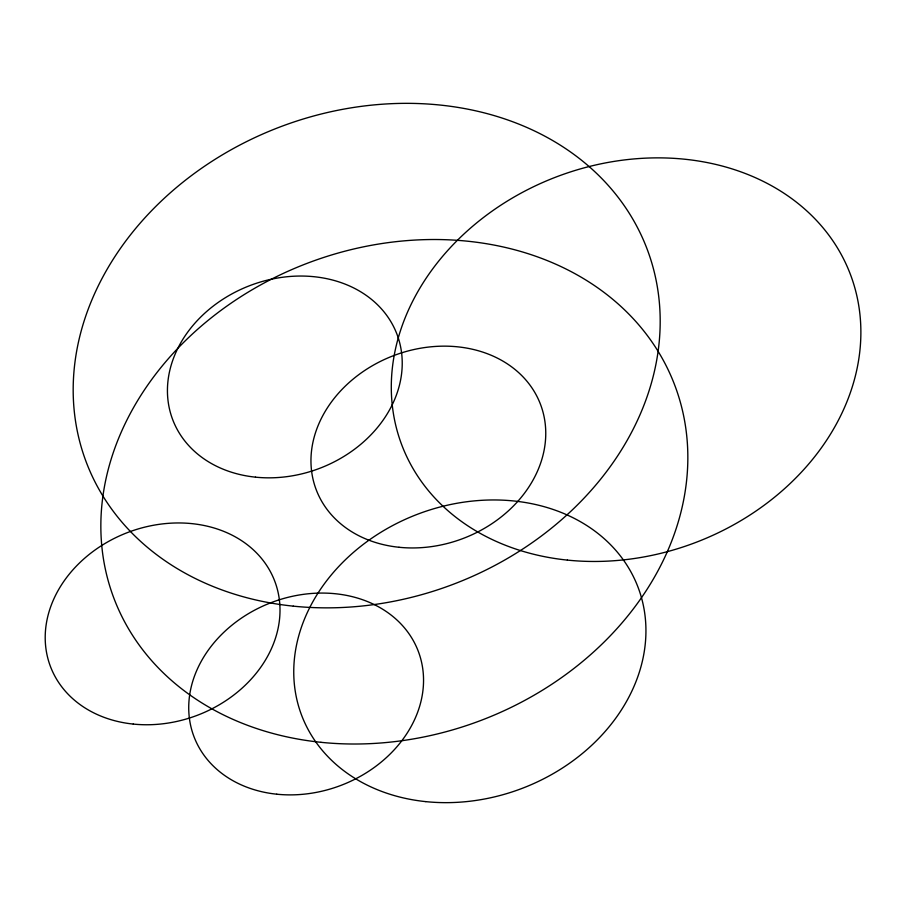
<?xml version="1.0" encoding="UTF-8"?>
<svg xmlns="http://www.w3.org/2000/svg" width="906" height="906" viewBox="0 0 906 906"><rect width="100%" height="100%" fill="white"/><g stroke="black" fill="none" stroke-linecap="round" stroke-linejoin="round"><path stroke-width="1.36" d="M293.284 606.148A299.977 244.518 -20.9 0 0 649.489 255.696A299.977 244.518 -20.9 0 0 157.282 204.949A299.977 244.518 -20.9 0 0 293.284 606.148M133.25 724.075A119.988 97.803 -20.9 0 0 275.73 583.906A119.988 97.803 -20.9 0 0 78.845 563.6A119.988 97.803 -20.9 0 0 133.25 724.075M399.002 547.269A119.988 97.803 -20.9 0 0 541.482 407.1A119.988 97.803 -20.9 0 0 344.597 386.794A119.988 97.803 -20.9 0 0 399.002 547.269M567.36 560.101A239.977 195.617 -20.9 0 0 852.32 279.75A239.977 195.617 -20.9 0 0 458.561 239.15A239.977 195.617 -20.9 0 0 567.36 560.101M320.95 742.308A299.977 244.518 -20.9 0 0 677.144 391.868A299.977 244.518 -20.9 0 0 184.937 341.12A299.977 244.518 -20.9 0 0 320.95 742.308M255.469 477.156A119.988 97.803 -20.9 0 0 397.949 336.975A119.988 97.803 -20.9 0 0 201.075 316.681A119.988 97.803 -20.9 0 0 255.469 477.156M276.772 794.2A119.988 97.803 -20.9 0 0 419.263 654.019A119.988 97.803 -20.9 0 0 222.378 633.713A119.988 97.803 -20.9 0 0 276.772 794.2M425.809 801.629A179.988 146.715 -20.9 0 0 639.523 591.369A179.988 146.715 -20.9 0 0 344.201 560.916A179.988 146.715 -20.9 0 0 425.809 801.629"/></g></svg>
